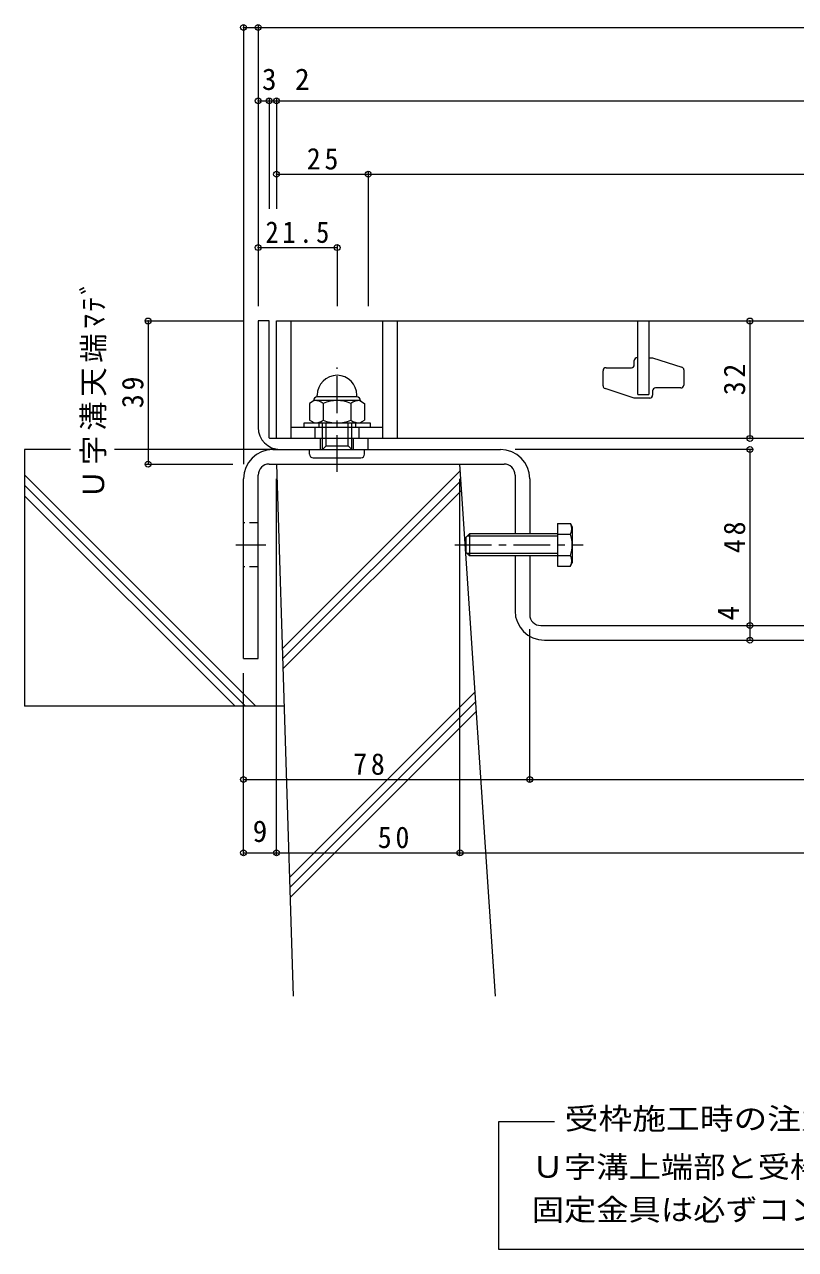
# Model space of a CAD drawing. Units: millimetres on the paper, enlarged 10 times, with parts at other scales. Extents: x -2184 to 2306, y -1959 to 1524.
# Drawn here: x -2184 to -1134, y -1467 to 203 of the extents above; entities that cross this region are included whole.
import ezdxf
from ezdxf.enums import TextEntityAlignment as Align

# ---------------------------------------------------------------- set-up
doc = ezdxf.new("R2010")
doc.units = ezdxf.units.MM
doc.header["$LTSCALE"] = 10
doc.header["$PDMODE"] = 32
doc.header["$PDSIZE"] = 8
doc.linetypes.add('CHAIN1', pattern=[8, 5, -1, 1, -1])
doc.linetypes.add('DASHED1', pattern=[1.8, 1.2, -0.6])
for name, color, linetype, lineweight in [('D-1_躯体', 2, 'Continuous', 9), ('D-2_仕上', 3, 'Continuous', 9), ('D-4_文字', 7, 'Continuous', 9), ('D-5_建具', 7, 'Continuous', 9), ('D-6_間仕切', 6, 'Continuous', 9), ('D-8_ハッチ', 3, 'Continuous', 9), ('D-A_インテリア', 2, 'Continuous', 9), ('D-B_衛生陶器', 2, 'Continuous', 9)]:
    doc.layers.add(name, color=color, linetype=linetype, lineweight=lineweight)
doc.styles.add('ＭＳ ゴシック', font='')
doc.styles.get('ＭＳ ゴシック').set_extended_font_data('MS Gothic')

msp = doc.modelspace()

# ---------------------------------------------------------------- linework, layer by layer
at = {"layer": 'D-1_躯体'}
for p, q in [((-1865.89, -201.37), (-1865.89, -346.37)), ((-1780.89, -376.37), (-1780.89, -361.37)), ((-1735.89, -376.37), (-1735.89, -361.37))]:
    msp.add_line(p, q, dxfattribs=at)
for points in [[(-1850.89, -360.37), (-1850.89, -201.37), (-1865.89, -201.37)], [(-1835.89, -376.37), (-1715.89, -376.37), (-1715.89, -361.37), (-1849.89, -361.37)]]:
    msp.add_lwpolyline(points, dxfattribs=at)
for centre, radius in [((-1835.89, -346.37), 30), ((-1849.89, -360.37), 1)]:
    msp.add_arc(centre, radius, 180, 270, dxfattribs=at)
at = {"layer": 'D-2_仕上'}
for p, q in [((-1840.89, -201.37), (159.11, -201.37)), ((-1840.89, -361.37), (-1840.89, -201.37)), ((-1820.89, -361.37), (-1820.89, -201.37)), ((-1695.89, -361.37), (-1695.89, -201.37)), ((-1675.89, -361.37), (-1675.89, -201.37)), ((-1348.39, -301.37), (-1348.39, -201.37)), ((-1333.39, -201.37), (-1333.39, -301.37)), ((-1391.89, -265.12), (-1357.39, -265.12)), ((-1353.39, -261.12), (-1353.39, -255.37)), ((-1349.39, -251.37), (-1348.39, -251.37)), ((-1395.89, -289.71), (-1395.89, -269.12)), ((-1285.89, -268.03), (-1285.89, -288.62)), ((-1353.39, -306.37), (-1393.13, -293.51)), ((-1328.39, -296.62), (-1328.39, -302.37)), ((-1289.89, -292.62), (-1324.39, -292.62)), ((-1332.39, -306.37), (-1353.39, -306.37)), ((-1348.39, -301.37), (-1333.39, -301.37)), ((-1695.89, -346.37), (-1820.89, -346.37)), ((-1788.39, -361.37), (-1788.39, -346.37)), ((-1728.39, -361.37), (-1728.39, -346.37)), ((159.11, -361.37), (-1840.89, -361.37))]:
    msp.add_line(p, q, dxfattribs=at)
msp.add_lwpolyline([(-1333.39, -251.37), (-1328.39, -251.37), (-1288.66, -264.22)], dxfattribs=at)
for centre, start, end in [((-1391.89, -269.12), 90, 180), ((-1357.39, -261.12), 270, 0), ((-1349.39, -255.37), 90, 180), ((-1289.89, -268.03), 0, 72.07208), ((-1391.89, -289.71), 180, 252.07208), ((-1324.39, -296.62), 90, 180), ((-1289.89, -288.62), 270, 0), ((-1332.39, -302.37), 270, 0)]:
    msp.add_arc(centre, 4, start, end, dxfattribs=at)
at = {"layer": 'D-4_文字'}
for p, q in [((-1885.89, 201.63), (-1885.89, -396.37)), ((-1865.89, 201.63), (-1865.89, -181.37)), ((-1885.89, 198.63), (-1865.89, 198.63)), ((-1865.89, 198.63), (184.11, 198.63)), ((-1850.89, 101.63), (-1850.89, -48.54)), ((-1840.89, 101.63), (-1840.89, -48.54)), ((-1865.89, 98.63), (-1850.89, 98.63)), ((-1850.89, 98.63), (-1840.89, 98.63)), ((-1840.89, 98.63), (159.11, 98.63)), ((-1715.89, 1.63), (-1715.89, -181.37)), ((-1840.89, -1.37), (-1715.89, -1.37)), ((-1715.89, -1.37), (34.11, -1.37)), ((-1758.39, -98.37), (-1758.39, -181.37)), ((-1865.89, -101.37), (-1758.39, -101.37)), ((-2018.89, -201.37), (-1885.89, -201.37)), ((-2015.89, -201.37), (-2015.89, -396.37)), ((-1195.89, -201.37), (-1195.89, -361.37)), ((-1192.89, -376.37), (-1515.89, -376.37)), ((-1195.89, -376.37), (-1195.89, -616.37)), ((-2018.89, -396.37), (-1900.54, -396.37)), ((-1840.89, -929.04), (-1840.89, -416.37)), ((-1590.89, -929.04), (-1590.89, -416.37)), ((-1195.89, -616.37), (-1195.89, -636.37)), ((-1495.89, -829.15), (-1495.89, -621.37)), ((-1885.89, -929.04), (-1885.89, -681.37)), ((-1885.89, -826.15), (-1495.89, -826.15)), ((-1495.89, -826.15), (-185.89, -826.15)), ((-1885.89, -926.04), (-1840.89, -926.04)), ((-1840.89, -926.04), (-1590.89, -926.04)), ((-1590.89, -926.04), (-90.89, -926.04))]:
    msp.add_line(p, q, dxfattribs=at)
for p in [(-1885.89, 198.63), (-1865.89, 198.63), (-1865.89, 98.63), (-1850.89, 98.63), (-1840.89, 98.63), (-1840.89, -1.37), (-1715.89, -1.37), (-1865.89, -101.37), (-1758.39, -101.37), (-2015.89, -201.37), (-1195.89, -201.37), (-1195.89, -361.37), (-1195.89, -376.37), (-2015.89, -396.37), (-1195.89, -616.37), (-1195.89, -636.37), (-1885.89, -826.15), (-1495.89, -826.15), (-1885.89, -926.04), (-1840.89, -926.04), (-1590.89, -926.04)]:
    msp.add_point(p, dxfattribs=at)
at = {"layer": 'D-5_建具'}
for p, q in [((-1538.19, -1291.99), (-1462.1, -1291.99)), ((-1538.19, -1466.6), (-1538.19, -1291.99)), ((-143.6, -1466.6), (-1538.19, -1466.6))]:
    msp.add_line(p, q, dxfattribs=at)
at = {"layer": 'D-6_間仕切'}
for p, q in [((-2184.29, -376.37), (-2184.29, -726.37)), ((-2121.39, -376.37), (-2184.29, -376.37)), ((-1845.94, -376.37), (-2061.52, -376.37)), ((-1840.89, -396.37), (-1590.89, -396.37)), ((-1840.89, -396.37), (-1818.24, -1121.37)), ((-1542.56, -1121.37), (-1590.89, -396.37)), ((-1869.08, -726.37), (-2184.29, -411.16)), ((-1833.03, -648.01), (-1590.3, -405.28)), ((-1883.22, -726.37), (-2184.29, -425.3)), ((-1832.6, -661.72), (-1589.42, -418.54)), ((-1832.17, -675.43), (-1588.53, -431.79)), ((-1897.37, -726.37), (-2184.29, -439.44)), ((-1823.29, -959.73), (-1570.21, -706.65)), ((-1830.58, -726.37), (-2184.29, -726.37)), ((-1822.86, -973.45), (-1569.32, -719.91)), ((-1822.43, -987.16), (-1568.44, -733.17))]:
    msp.add_line(p, q, dxfattribs=at)
at = {"layer": 'D-8_ハッチ'}
for p, q in [((-1845.89, -376.37), (-1535.89, -376.37)), ((-1850.89, -396.37), (-1530.89, -396.37)), ((-1885.89, -661.37), (-1885.89, -416.37)), ((-1865.89, -661.37), (-1865.89, -411.37)), ((-1515.89, -411.37), (-1515.89, -491.37)), ((-1495.89, -416.37), (-1495.89, -491.37)), ((-1515.89, -521.37), (-1515.89, -596.37)), ((-1495.89, -521.37), (-1495.89, -601.37)), ((-1480.89, -616.37), (-200.89, -616.37)), ((-1475.89, -636.37), (-205.89, -636.37)), ((-1885.89, -661.37), (-1865.89, -661.37))]:
    msp.add_line(p, q, dxfattribs=at)
at = {"layer": 'D-8_ハッチ', "linetype": 'DASHED1'}
for p, q in [((-1865.89, -476.37), (-1885.89, -476.37)), ((-1865.89, -536.37), (-1885.89, -536.37))]:
    msp.add_line(p, q, dxfattribs=at)
at = {"layer": 'D-8_ハッチ', "color": 7, "linetype": 'CHAIN1'}
msp.add_line((-1896.54, -506.37), (-1855.25, -506.37), dxfattribs=at)
at = {"layer": 'D-8_ハッチ'}
for centre, radius, start, end in [((-1845.89, -416.37), 40, 90, 180), ((-1535.89, -416.37), 40, 0, 90), ((-1850.89, -411.37), 15, 90, 180), ((-1530.89, -411.37), 15, 0, 90), ((-1475.89, -596.37), 40, 180, 270), ((-1480.89, -601.37), 15, 180, 270)]:
    msp.add_arc(centre, radius, start, end, dxfattribs=at)
at = {"layer": 'D-A_インテリア'}
for p, q in [((-1457.89, -477.5), (-1440.42, -477.5)), ((-1457.89, -477.5), (-1457.89, -535.24)), ((-1440.42, -477.5), (-1437.89, -481.87)), ((-1437.89, -481.87), (-1437.89, -530.87)), ((-1577.89, -491.37), (-1582.89, -496.37)), ((-1582.89, -496.37), (-1582.89, -516.37)), ((-1457.89, -494.37), (-1580.89, -494.37)), ((-1577.89, -491.37), (-1577.89, -521.37)), ((-1457.89, -491.37), (-1577.89, -491.37)), ((-1457.89, -491.93), (-1440.42, -491.93)), ((-1577.89, -521.37), (-1582.89, -516.37)), ((-1457.89, -518.37), (-1580.89, -518.37)), ((-1457.89, -521.37), (-1577.89, -521.37)), ((-1457.89, -520.8), (-1440.42, -520.8)), ((-1440.42, -535.24), (-1437.89, -530.87)), ((-1457.89, -535.24), (-1440.42, -535.24))]:
    msp.add_line(p, q, dxfattribs=at)
at = {"layer": 'D-A_インテリア', "color": 7, "linetype": 'CHAIN1'}
msp.add_line((-1597.89, -506.37), (-1422.89, -506.37), dxfattribs=at)
at = {"layer": 'D-A_インテリア'}
for centre, radius, start, end in [((-1452.92, -484.72), 14.43, 330.00001, 29.99999), ((-1480.47, -506.37), 42.57, 340.18087, 19.81913), ((-1452.92, -528.02), 14.43, 330.00001, 29.99999)]:
    msp.add_arc(centre, radius, start, end, dxfattribs=at)
at = {"layer": 'D-B_衛生陶器', "color": 7, "linetype": 'CHAIN1'}
msp.add_line((-1758.39, -406.78), (-1758.39, -264.74), dxfattribs=at)
at = {"layer": 'D-B_衛生陶器'}
for p, q in [((-1789.41, -309.87), (-1795.92, -313.63)), ((-1795.92, -313.63), (-1795.92, -336.61)), ((-1790.39, -309.87), (-1790.39, -310.44)), ((-1727.38, -309.87), (-1789.41, -309.87)), ((-1785.39, -304.87), (-1785.39, -302.37)), ((-1731.39, -304.87), (-1785.39, -304.87)), ((-1777.16, -313.63), (-1777.16, -336.61)), ((-1739.63, -313.63), (-1739.63, -336.61)), ((-1731.39, -304.87), (-1731.39, -302.37)), ((-1727.38, -309.87), (-1720.87, -313.63)), ((-1726.39, -309.87), (-1726.39, -310.44)), ((-1720.87, -313.63), (-1720.87, -336.61)), ((-1803.39, -340.37), (-1713.39, -340.37)), ((-1789.41, -340.37), (-1795.92, -336.61)), ((-1783.39, -340.37), (-1783.39, -346.37)), ((-1778.39, -376.37), (-1778.39, -340.37)), ((-1773.39, -371.37), (-1773.39, -340.37)), ((-1743.39, -371.37), (-1743.39, -340.37)), ((-1738.39, -376.37), (-1738.39, -340.37)), ((-1733.39, -340.37), (-1733.39, -346.37)), ((-1727.38, -340.37), (-1720.87, -336.61)), ((-1795.89, -382.87), (-1795.89, -376.37)), ((-1778.39, -376.37), (-1773.39, -371.37)), ((-1773.39, -371.37), (-1743.39, -371.37)), ((-1738.39, -376.37), (-1743.39, -371.37)), ((-1720.89, -382.87), (-1720.89, -376.37)), ((-1790.89, -387.87), (-1725.89, -387.87))]:
    msp.add_line(p, q, dxfattribs=at)
msp.add_lwpolyline([(-1713.39, -340.37), (-1713.39, -346.37), (-1803.39, -346.37), (-1803.39, -340.37)], dxfattribs=at)
for centre, radius, start, end in [((-1758.39, -302.37), 27, 0, 180), ((-1785.39, -309.87), 5, 90, 180), ((-1789.41, -331.68), 21.82, 55.84651, 90.00017), ((-1758.39, -358.54), 48.67, 67.32404, 112.67596), ((-1727.38, -331.68), 21.82, 89.99983, 124.15349), ((-1731.39, -309.87), 5, 0, 90), ((-1789.41, -318.55), 21.82, 269.99983, 304.15349), ((-1758.39, -291.7), 48.67, 247.32404, 292.67596), ((-1727.38, -318.55), 21.82, 235.84651, 270.00017), ((-1790.89, -382.87), 5, 180, 270), ((-1725.89, -382.87), 5, 270, 0)]:
    msp.add_arc(centre, radius, start, end, dxfattribs=at)

# ---------------------------------------------------------------- texts
at = {"layer": 'D-4_文字', "color": 2, "style": 'ＭＳ ゴシック'}
for s, p in [('3', (-1860.79, 104.63)), ('2', (-1815.73, 104.63)), ('9', (-1873.39, -920.04))]:
    msp.add_text(s, height=29.33, dxfattribs=at).set_placement(p, align=Align.BOTTOM_LEFT)
msp.add_text('4', height=29.33, rotation=90, dxfattribs=at).set_placement((-1201.89, -609.41), align=Align.BOTTOM_LEFT)
at = {"layer": 'D-4_文字', "color": 2, "char_height": 29.33, "attachment_point": 7, "style": 'ＭＳ ゴシック'}
for s, insert in [('\\T1.27;\\W0.95;25', (-1799.64, 4.63)), ('\\T1.28;\\W0.9;21.5', (-1855.89, -95.37)), ('\\T1.27;\\W0.95;78', (-1736.38, -820.15)), ('\\T1.27;\\W0.95;50', (-1702.9, -920.04))]:
    msp.add_mtext(s, dxfattribs=dict(at, insert=insert))
at = {"layer": 'D-4_文字', "color": 2, "char_height": 29.33, "attachment_point": 7, "rotation": 90, "style": 'ＭＳ ゴシック'}
for s, insert in [('\\T1.16;Ｕ字溝天端ﾏﾃﾞ', (-2072.51, -443.87)), ('\\T1.27;\\W0.95;32', (-1201.89, -302.62)), ('\\T1.27;\\W0.95;39', (-2021.89, -320.12)), ('\\T1.27;\\W0.95;48', (-1201.89, -517.62))]:
    msp.add_mtext(s, dxfattribs=dict(at, insert=insert))
at = {"layer": 'D-5_建具', "color": 2, "style": 'ＭＳ ゴシック'}
for s, width, p in [('受枠施工時の注意事項', 1.15, (-1448.22, -1311.83)), ('Ｕ字溝上端部と受枠下部とのすきまはモルタル等で埋めて下さい。', 1.1, (-1493.22, -1377.53)), ('固定金具は必ずコンクリート等で固定して下さい。', 1.1, (-1493.22, -1435.84))]:
    msp.add_text(s, height=29.33, dxfattribs=dict(at, width=width)).set_placement(p, align=Align.BOTTOM_LEFT)

doc.saveas('drawing.dxf')
